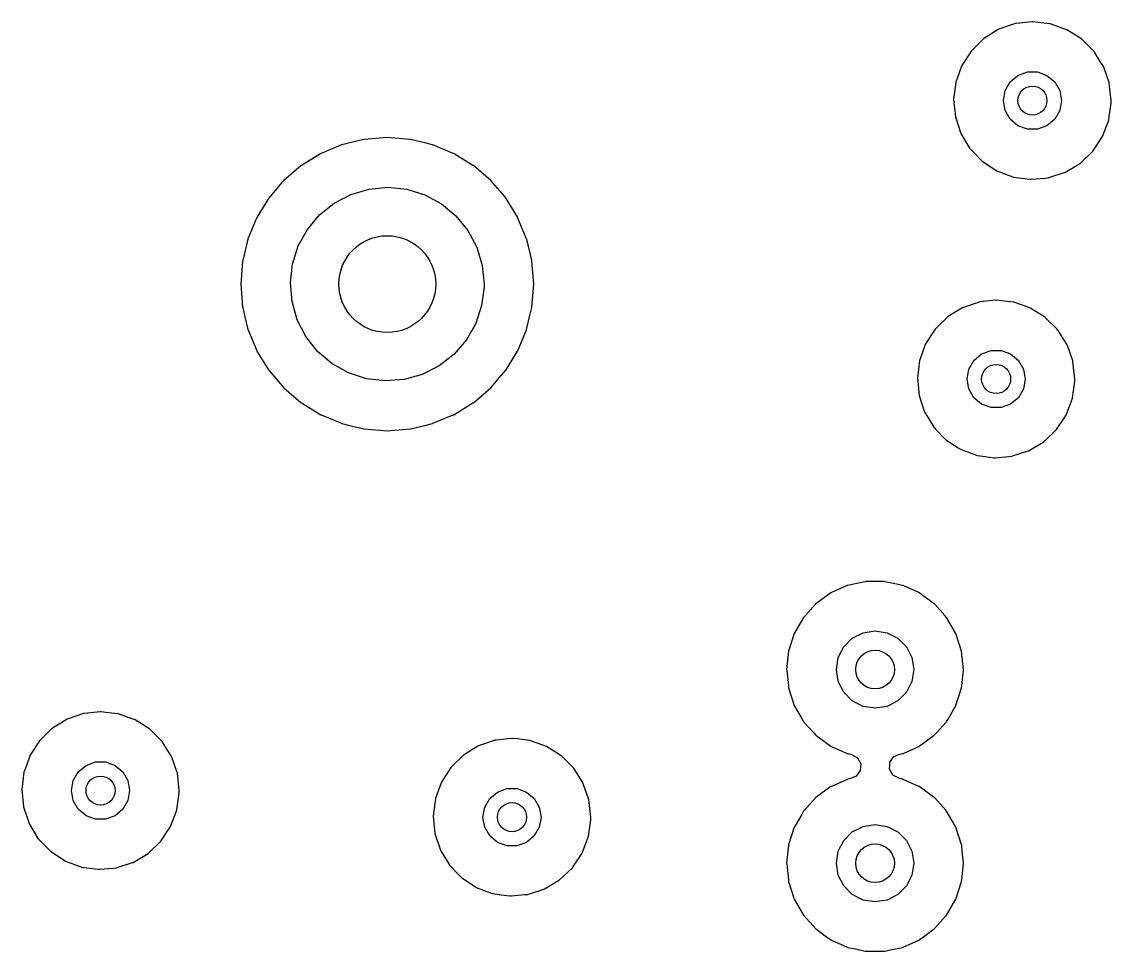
# Model space of a CAD drawing. Extents: x 1.86 to 8.44, y -4.92 to -0.87.
# Drawn here: x 4.8351 to 5.2781, y -2.1864 to -1.8085 of the extents above; entities that cross this region are included whole.
import ezdxf

# ---------------------------------------------------------------- set-up
doc = ezdxf.new("R2010")
doc.units = 0
doc.header["$MEASUREMENT"] = 0
doc.layers.add('BLACK', color=7, linetype='CONTINUOUS')

msp = doc.modelspace()

# ---------------------------------------------------------------- linework, layer by layer
at = {"layer": 'BLACK', "linetype": 'CONTINUOUS'}
for p, q in [((5.23219, -1.81171), (5.22658, -1.81516)), ((5.23242, -1.81157), (5.23219, -1.81171)), ((5.23918, -1.80927), (5.23242, -1.81157)), ((5.23946, -1.80924), (5.23918, -1.80927)), ((5.24601, -1.80855), (5.23946, -1.80924)), ((5.23946, -1.80924), (5.23946, -1.80924)), ((5.24629, -1.80852), (5.24601, -1.80855)), ((5.24601, -1.80855), (5.24601, -1.80855)), ((5.24826, -1.80875), (5.24629, -1.80852)), ((5.2531, -1.80933), (5.24826, -1.80875)), ((5.25338, -1.80937), (5.2531, -1.80933)), ((5.2531, -1.80933), (5.2531, -1.80933)), ((5.25364, -1.80946), (5.25338, -1.80937)), ((5.25887, -1.81132), (5.25364, -1.80946)), ((5.25364, -1.80946), (5.25364, -1.80946)), ((5.2601, -1.81176), (5.25887, -1.81132)), ((5.2636, -1.81398), (5.2601, -1.81176)), ((5.22614, -1.8155), (5.22246, -1.81911)), ((5.22634, -1.81531), (5.22614, -1.8155)), ((5.22614, -1.8155), (5.22614, -1.8155)), ((5.22658, -1.81516), (5.22634, -1.81531)), ((5.22658, -1.81516), (5.22658, -1.81516)), ((5.2657, -1.81531), (5.2636, -1.81398)), ((5.26613, -1.81559), (5.2657, -1.81531)), ((5.26633, -1.81578), (5.26613, -1.81559)), ((5.26963, -1.81911), (5.26633, -1.81578)), ((5.26633, -1.81578), (5.26633, -1.81578)), ((5.22124, -1.82031), (5.21737, -1.82631)), ((5.22246, -1.81911), (5.22124, -1.82031)), ((5.27117, -1.82065), (5.26963, -1.81911)), ((5.27131, -1.82089), (5.27117, -1.82065)), ((5.27367, -1.82467), (5.27131, -1.82089)), ((5.27495, -1.82671), (5.27367, -1.82467)), ((5.21728, -1.82657), (5.21545, -1.83159)), ((5.21737, -1.82631), (5.21728, -1.82657)), ((5.21728, -1.82657), (5.21728, -1.82657)), ((5.24016, -1.83032), (5.24401, -1.82892)), ((5.24401, -1.82892), (5.24811, -1.82892)), ((5.24811, -1.82892), (5.25197, -1.83032)), ((5.27504, -1.82697), (5.27495, -1.82671)), ((5.27721, -1.83319), (5.27504, -1.82697)), ((5.27504, -1.82697), (5.27504, -1.82697)), ((5.21493, -1.83302), (5.21403, -1.8401)), ((5.21545, -1.83159), (5.21493, -1.83302)), ((5.23496, -1.83651), (5.23702, -1.83296)), ((5.23702, -1.83296), (5.24016, -1.83032)), ((5.25197, -1.83032), (5.25511, -1.83296)), ((5.25511, -1.83296), (5.25716, -1.83651)), ((5.2773, -1.83345), (5.27721, -1.83319)), ((5.2781, -1.84055), (5.2773, -1.83345)), ((5.23425, -1.84055), (5.23496, -1.83651)), ((5.25716, -1.83651), (5.25787, -1.84055)), ((5.21403, -1.8401), (5.21473, -1.84721)), ((5.23496, -1.84459), (5.23425, -1.84055)), ((5.25787, -1.84055), (5.25716, -1.84459)), ((5.27717, -1.84792), (5.27806, -1.8416)), ((5.27806, -1.8416), (5.27808, -1.84145)), ((5.27806, -1.8416), (5.27806, -1.8416)), ((5.27808, -1.84145), (5.2781, -1.84055)), ((5.21473, -1.84721), (5.21698, -1.85399)), ((5.23702, -1.84814), (5.23496, -1.84459)), ((5.25716, -1.84459), (5.25511, -1.84814)), ((5.24016, -1.85078), (5.23702, -1.84814)), ((5.24401, -1.85218), (5.24016, -1.85078)), ((5.25197, -1.85078), (5.24811, -1.85218)), ((5.25511, -1.84814), (5.25197, -1.85078)), ((5.27455, -1.85519), (5.27709, -1.84852)), ((5.27709, -1.84852), (5.27717, -1.84792)), ((4.98371, -1.8556), (4.97439, -1.85633)), ((4.99303, -1.85633), (4.98371, -1.8556)), ((5.21698, -1.85399), (5.21713, -1.85422)), ((5.21713, -1.85422), (5.21713, -1.85422)), ((5.21713, -1.85422), (5.22052, -1.85983)), ((5.24811, -1.85218), (5.24401, -1.85218)), ((5.2706, -1.86114), (5.27455, -1.85519)), ((4.96512, -1.85859), (4.95685, -1.86202)), ((4.9653, -1.85852), (4.96512, -1.85859)), ((4.96512, -1.85859), (4.96512, -1.85859)), ((4.96846, -1.85776), (4.9653, -1.85852)), ((4.9742, -1.85638), (4.96846, -1.85776)), ((4.97439, -1.85633), (4.9742, -1.85638)), ((4.9742, -1.85638), (4.9742, -1.85638)), ((4.99322, -1.85638), (4.99303, -1.85633)), ((4.99896, -1.85776), (4.99322, -1.85638)), ((4.99322, -1.85638), (4.99322, -1.85638)), ((5.00212, -1.85852), (4.99896, -1.85776)), ((5.0023, -1.85859), (5.00212, -1.85852)), ((5.01058, -1.86202), (5.0023, -1.85859)), ((5.0023, -1.85859), (5.0023, -1.85859)), ((5.22052, -1.85983), (5.22068, -1.8601)), ((5.22068, -1.8601), (5.22088, -1.86029)), ((5.22088, -1.86029), (5.22088, -1.86029)), ((5.22088, -1.86029), (5.22219, -1.86166)), ((4.9565, -1.86219), (4.94886, -1.86688)), ((4.95667, -1.86209), (4.9565, -1.86219)), ((4.95685, -1.86202), (4.95667, -1.86209)), ((4.95685, -1.86202), (4.95685, -1.86202)), ((5.01076, -1.86209), (5.01058, -1.86202)), ((5.01058, -1.86202), (5.01058, -1.86202)), ((5.01092, -1.86219), (5.01076, -1.86209)), ((5.01856, -1.86688), (5.01092, -1.86219)), ((5.22219, -1.86166), (5.22564, -1.86523)), ((5.26543, -1.86607), (5.2706, -1.86114)), ((4.9487, -1.86698), (4.94159, -1.87305)), ((4.94886, -1.86688), (4.9487, -1.86698)), ((4.94886, -1.86688), (4.94886, -1.86688)), ((5.01873, -1.86698), (5.01856, -1.86688)), ((5.01856, -1.86688), (5.01856, -1.86688)), ((5.02584, -1.87305), (5.01873, -1.86698)), ((5.22564, -1.86523), (5.23162, -1.86914)), ((5.23162, -1.86914), (5.23188, -1.86924)), ((5.23188, -1.86924), (5.23188, -1.86924)), ((5.23188, -1.86924), (5.23805, -1.87154)), ((5.2593, -1.86972), (5.26427, -1.86676)), ((5.26427, -1.86676), (5.26519, -1.86621)), ((5.26519, -1.86621), (5.26543, -1.86607)), ((5.26519, -1.86621), (5.26519, -1.86621)), ((4.94146, -1.8732), (4.94076, -1.87402)), ((4.94159, -1.87305), (4.94146, -1.8732)), ((5.02596, -1.8732), (5.02584, -1.87305)), ((5.02666, -1.87402), (5.02596, -1.8732)), ((5.23805, -1.87154), (5.23805, -1.87154)), ((5.23805, -1.87154), (5.23831, -1.87163)), ((5.23831, -1.87163), (5.24161, -1.87207)), ((5.24161, -1.87207), (5.24512, -1.87254)), ((5.24512, -1.87254), (5.24512, -1.87254)), ((5.24512, -1.87254), (5.24539, -1.87258)), ((5.24539, -1.87258), (5.24567, -1.87255)), ((5.24567, -1.87255), (5.25128, -1.87204)), ((5.24567, -1.87255), (5.24567, -1.87255)), ((5.25128, -1.87204), (5.2525, -1.87193)), ((5.2525, -1.87193), (5.25277, -1.87184)), ((5.25277, -1.87184), (5.25903, -1.86981)), ((5.25277, -1.87184), (5.25277, -1.87184)), ((5.25903, -1.86981), (5.2593, -1.86972)), ((5.25903, -1.86981), (5.25903, -1.86981)), ((4.94076, -1.87402), (4.93552, -1.88016)), ((4.96896, -1.87867), (4.97634, -1.8765)), ((4.97634, -1.8765), (4.98399, -1.8758)), ((4.98399, -1.8758), (4.99163, -1.87661)), ((4.99163, -1.87661), (4.99897, -1.87888)), ((5.03133, -1.87947), (5.02666, -1.87402)), ((4.93542, -1.88032), (4.93212, -1.88569)), ((4.93552, -1.88016), (4.93542, -1.88032)), ((4.93542, -1.88032), (4.93542, -1.88032)), ((4.95617, -1.88704), (4.96216, -1.88223)), ((4.96216, -1.88223), (4.96896, -1.87867)), ((4.99897, -1.87888), (5.00573, -1.88253)), ((5.00573, -1.88253), (5.01165, -1.88743)), ((5.03191, -1.88016), (5.03133, -1.87947)), ((5.03201, -1.88032), (5.03191, -1.88016)), ((5.0353, -1.88569), (5.03201, -1.88032)), ((5.03201, -1.88032), (5.03201, -1.88032)), ((4.93212, -1.88569), (4.93063, -1.88813)), ((4.95123, -1.89293), (4.95617, -1.88704)), ((5.03679, -1.88813), (5.0353, -1.88569)), ((4.93056, -1.88831), (4.92719, -1.89644)), ((4.93063, -1.88813), (4.93056, -1.88831)), ((4.93056, -1.88831), (4.93056, -1.88831)), ((5.01165, -1.88743), (5.0165, -1.89339)), ((5.03687, -1.88831), (5.03679, -1.88813)), ((5.04024, -1.89644), (5.03687, -1.88831)), ((5.03687, -1.88831), (5.03687, -1.88831)), ((4.94753, -1.89966), (4.95123, -1.89293)), ((5.0165, -1.89339), (5.02011, -1.90017)), ((4.92701, -1.89695), (4.92494, -1.90558)), ((4.92706, -1.89676), (4.92701, -1.89695)), ((4.92719, -1.89644), (4.92706, -1.89676)), ((4.9452, -1.90699), (4.94753, -1.89966)), ((5.02011, -1.90017), (5.02233, -1.90753)), ((5.04037, -1.89676), (5.04024, -1.89644)), ((5.04042, -1.89695), (5.04037, -1.89676)), ((5.04249, -1.90558), (5.04042, -1.89695)), ((4.92487, -1.90585), (4.92414, -1.91517)), ((4.92494, -1.90558), (4.92487, -1.90585)), ((4.94435, -1.91462), (4.9452, -1.90699)), ((5.02233, -1.90753), (5.02308, -1.91517)), ((5.04255, -1.90585), (5.04249, -1.90558)), ((5.04329, -1.91517), (5.04255, -1.90585)), ((4.92414, -1.91517), (4.92487, -1.92449)), ((4.94499, -1.92228), (4.94435, -1.91462)), ((5.02307, -1.91627), (5.0221, -1.9239)), ((5.02308, -1.91517), (5.02307, -1.91627)), ((5.04255, -1.92449), (5.04329, -1.91517)), ((4.94711, -1.92967), (4.94499, -1.92228)), ((5.22442, -1.92246), (5.21766, -1.92476)), ((5.2247, -1.92243), (5.22442, -1.92246)), ((5.23125, -1.92174), (5.2247, -1.92243)), ((5.2247, -1.92243), (5.2247, -1.92243)), ((5.23152, -1.92171), (5.23125, -1.92174)), ((5.23125, -1.92174), (5.23125, -1.92174)), ((5.23349, -1.92194), (5.23152, -1.92171)), ((5.23834, -1.92252), (5.23349, -1.92194)), ((5.23861, -1.92255), (5.23834, -1.92252)), ((5.23834, -1.92252), (5.23834, -1.92252)), ((5.23887, -1.92265), (5.23861, -1.92255)), ((4.92487, -1.92449), (4.92492, -1.92468)), ((4.92492, -1.92468), (4.92492, -1.92468)), ((4.92492, -1.92468), (4.92581, -1.92842)), ((5.0221, -1.9239), (5.01968, -1.93119)), ((5.04161, -1.92842), (5.04251, -1.92468)), ((5.04251, -1.92468), (5.04255, -1.92449)), ((5.04251, -1.92468), (5.04251, -1.92468)), ((5.21742, -1.9249), (5.21181, -1.92835)), ((5.21766, -1.92476), (5.21742, -1.9249)), ((5.23888, -1.92265), (5.23887, -1.92265)), ((5.24351, -1.9243), (5.23888, -1.92265)), ((5.24534, -1.92495), (5.24351, -1.9243)), ((5.24693, -1.92596), (5.24534, -1.92495)), ((5.25093, -1.9285), (5.24693, -1.92596)), ((4.92581, -1.92842), (4.92706, -1.93358)), ((4.95062, -1.9365), (4.94711, -1.92967)), ((5.01968, -1.93119), (5.01588, -1.93787)), ((5.04037, -1.93358), (5.04161, -1.92842)), ((5.21138, -1.92869), (5.20786, -1.93214)), ((5.21158, -1.9285), (5.21138, -1.92869)), ((5.21138, -1.92869), (5.21138, -1.92869)), ((5.21181, -1.92835), (5.21158, -1.9285)), ((5.21181, -1.92835), (5.21181, -1.92835)), ((5.25137, -1.92878), (5.25093, -1.9285)), ((5.25157, -1.92897), (5.25137, -1.92878)), ((5.25596, -1.93339), (5.25157, -1.92897)), ((5.25157, -1.92897), (5.25157, -1.92897)), ((4.92706, -1.93358), (4.92713, -1.93376)), ((4.92713, -1.93376), (4.92713, -1.93376)), ((4.92713, -1.93376), (4.9301, -1.94093)), ((5.03733, -1.94093), (5.0403, -1.93376)), ((5.0403, -1.93376), (5.04037, -1.93358)), ((5.0403, -1.93376), (5.0403, -1.93376)), ((5.20648, -1.93349), (5.20261, -1.9395)), ((5.20786, -1.93214), (5.20648, -1.93349)), ((5.2564, -1.93384), (5.25596, -1.93339)), ((5.25655, -1.93408), (5.2564, -1.93384)), ((5.25994, -1.9395), (5.25655, -1.93408)), ((4.95539, -1.94252), (4.95062, -1.9365)), ((5.01588, -1.93787), (5.01086, -1.94368)), ((5.20251, -1.93976), (5.20026, -1.94595)), ((5.20261, -1.9395), (5.20251, -1.93976)), ((5.20251, -1.93976), (5.20251, -1.93976)), ((5.26019, -1.9399), (5.25994, -1.9395)), ((5.26028, -1.94016), (5.26019, -1.9399)), ((5.26243, -1.94634), (5.26028, -1.94016)), ((5.26028, -1.94016), (5.26028, -1.94016)), ((4.9301, -1.94093), (4.93063, -1.94222)), ((4.93063, -1.94222), (4.93073, -1.94239)), ((4.93073, -1.94239), (4.93542, -1.95002)), ((4.96124, -1.9475), (4.95539, -1.94252)), ((5.01086, -1.94368), (5.00481, -1.94841)), ((5.03201, -1.95002), (5.03669, -1.94239)), ((5.03669, -1.94239), (5.03679, -1.94222)), ((5.03679, -1.94222), (5.03733, -1.94093)), ((5.22225, -1.94615), (5.22539, -1.94351)), ((5.22539, -1.94351), (5.22925, -1.94211)), ((5.22925, -1.94211), (5.23335, -1.94211)), ((5.23335, -1.94211), (5.2372, -1.94351)), ((5.2372, -1.94351), (5.24035, -1.94615)), ((4.96795, -1.95125), (4.96124, -1.9475)), ((5.00481, -1.94841), (4.99795, -1.95188)), ((5.20017, -1.94621), (5.19927, -1.95329)), ((5.20026, -1.94595), (5.20017, -1.94621)), ((5.2202, -1.9497), (5.22225, -1.94615)), ((5.24035, -1.94615), (5.2424, -1.9497)), ((5.26254, -1.94664), (5.26243, -1.94634)), ((5.26333, -1.95374), (5.26254, -1.94664)), ((4.93542, -1.95002), (4.93542, -1.95002)), ((4.93542, -1.95002), (4.93552, -1.95019)), ((4.93552, -1.95019), (4.94159, -1.9573)), ((4.97526, -1.95362), (4.96795, -1.95125)), ((4.98289, -1.95453), (4.97526, -1.95362)), ((4.99795, -1.95188), (4.99055, -1.95395)), ((5.02584, -1.9573), (5.02926, -1.95329)), ((5.02926, -1.95329), (5.03191, -1.95019)), ((5.03191, -1.95019), (5.03201, -1.95002)), ((5.03201, -1.95002), (5.03201, -1.95002)), ((5.19927, -1.95329), (5.19997, -1.9604)), ((5.21949, -1.95374), (5.2202, -1.9497)), ((5.2424, -1.9497), (5.24311, -1.95374)), ((4.94159, -1.9573), (4.9487, -1.96337)), ((4.99055, -1.95395), (4.98289, -1.95453)), ((5.01873, -1.96337), (5.02584, -1.9573)), ((5.2202, -1.95778), (5.21949, -1.95374)), ((5.22225, -1.96133), (5.2202, -1.95778)), ((5.2424, -1.95778), (5.24035, -1.96133)), ((5.24311, -1.95374), (5.2424, -1.95778)), ((5.26237, -1.96141), (5.2633, -1.95479)), ((5.2633, -1.95479), (5.26332, -1.95463)), ((5.2633, -1.95479), (5.2633, -1.95479)), ((5.26332, -1.95463), (5.26333, -1.95374)), ((5.19997, -1.9604), (5.20222, -1.96718)), ((5.22539, -1.96397), (5.22225, -1.96133)), ((5.24035, -1.96133), (5.2372, -1.96397)), ((5.26143, -1.96405), (5.26223, -1.96197)), ((5.26223, -1.96197), (5.26232, -1.96171)), ((5.26223, -1.96197), (5.26223, -1.96197)), ((5.26232, -1.96171), (5.26237, -1.96141)), ((4.9487, -1.96337), (4.94886, -1.96347)), ((4.94886, -1.96347), (4.94886, -1.96347)), ((4.94886, -1.96347), (4.95521, -1.96736)), ((5.01222, -1.96736), (5.01856, -1.96347)), ((5.01856, -1.96347), (5.01873, -1.96337)), ((5.01856, -1.96347), (5.01856, -1.96347)), ((5.22925, -1.96537), (5.22539, -1.96397)), ((5.23335, -1.96537), (5.22925, -1.96537)), ((5.2372, -1.96397), (5.23335, -1.96537)), ((5.25991, -1.96806), (5.26143, -1.96405)), ((4.95521, -1.96736), (4.95667, -1.96825)), ((4.95667, -1.96825), (4.95685, -1.96833)), ((4.95685, -1.96833), (4.95685, -1.96833)), ((4.95685, -1.96833), (4.96512, -1.97176)), ((5.0023, -1.97176), (5.01058, -1.96833)), ((5.01058, -1.96833), (5.01076, -1.96825)), ((5.01058, -1.96833), (5.01058, -1.96833)), ((5.01076, -1.96825), (5.01222, -1.96736)), ((5.20222, -1.96718), (5.20236, -1.96741)), ((5.20236, -1.96741), (5.20236, -1.96741)), ((5.20236, -1.96741), (5.205, -1.97176)), ((5.25584, -1.97433), (5.25979, -1.96838)), ((5.25979, -1.96838), (5.25991, -1.96806)), ((4.96512, -1.97176), (4.9653, -1.97183)), ((4.9653, -1.97183), (4.96787, -1.97245)), ((4.96787, -1.97245), (4.9742, -1.97397)), ((4.9742, -1.97397), (4.9742, -1.97397)), ((4.9742, -1.97397), (4.97439, -1.97401)), ((4.97439, -1.97401), (4.98371, -1.97475)), ((4.98371, -1.97475), (4.99303, -1.97401)), ((4.99303, -1.97401), (4.99322, -1.97397)), ((4.99322, -1.97397), (4.99956, -1.97245)), ((4.99322, -1.97397), (4.99322, -1.97397)), ((4.99956, -1.97245), (5.00212, -1.97183)), ((5.00212, -1.97183), (5.0023, -1.97176)), ((5.205, -1.97176), (5.20592, -1.97328)), ((5.20592, -1.97328), (5.20611, -1.97348)), ((5.20611, -1.97348), (5.20611, -1.97348)), ((5.20611, -1.97348), (5.20671, -1.9741)), ((5.20671, -1.9741), (5.21088, -1.97842)), ((5.25067, -1.97925), (5.25584, -1.97433)), ((5.21088, -1.97842), (5.21111, -1.97857)), ((5.21111, -1.97857), (5.21586, -1.98168)), ((5.24453, -1.98291), (5.25067, -1.97925)), ((5.21586, -1.98168), (5.21686, -1.98233)), ((5.21686, -1.98233), (5.21712, -1.98243)), ((5.21712, -1.98243), (5.21712, -1.98243)), ((5.21712, -1.98243), (5.22329, -1.98472)), ((5.238, -1.98503), (5.24427, -1.983)), ((5.24427, -1.983), (5.24453, -1.98291)), ((5.24427, -1.983), (5.24427, -1.983)), ((5.22329, -1.98472), (5.22329, -1.98472)), ((5.22329, -1.98472), (5.22355, -1.98482)), ((5.22355, -1.98482), (5.22685, -1.98526)), ((5.22685, -1.98526), (5.23035, -1.98573)), ((5.23035, -1.98573), (5.23035, -1.98573)), ((5.23035, -1.98573), (5.23063, -1.98577)), ((5.23063, -1.98577), (5.2309, -1.98574)), ((5.2309, -1.98574), (5.23651, -1.98523)), ((5.2309, -1.98574), (5.2309, -1.98574)), ((5.23651, -1.98523), (5.23774, -1.98512)), ((5.23774, -1.98512), (5.238, -1.98503)), ((5.238, -1.98503), (5.238, -1.98503)), ((5.17074, -2.03775), (5.16434, -2.0406)), ((5.17097, -2.03765), (5.17074, -2.03775)), ((5.17074, -2.03775), (5.17074, -2.03775)), ((5.17465, -2.03686), (5.17097, -2.03765)), ((5.17807, -2.03614), (5.17465, -2.03686)), ((5.17833, -2.03608), (5.17807, -2.03614)), ((5.17807, -2.03614), (5.17807, -2.03614)), ((5.18585, -2.03608), (5.17833, -2.03608)), ((5.1861, -2.03614), (5.18585, -2.03608)), ((5.18952, -2.03686), (5.1861, -2.03614)), ((5.1861, -2.03614), (5.1861, -2.03614)), ((5.1932, -2.03765), (5.18952, -2.03686)), ((5.19344, -2.03775), (5.1932, -2.03765)), ((5.19983, -2.0406), (5.19344, -2.03775)), ((5.19344, -2.03775), (5.19344, -2.03775)), ((5.1641, -2.0407), (5.15802, -2.04512)), ((5.16434, -2.0406), (5.1641, -2.0407)), ((5.16434, -2.0406), (5.16434, -2.0406)), ((5.20007, -2.0407), (5.19983, -2.0406)), ((5.19983, -2.0406), (5.19983, -2.0406)), ((5.20615, -2.04512), (5.20007, -2.0407)), ((5.15785, -2.04532), (5.15375, -2.04987)), ((5.15802, -2.04512), (5.15785, -2.04532)), ((5.15785, -2.04532), (5.15785, -2.04532)), ((5.20633, -2.04532), (5.20615, -2.04512)), ((5.21042, -2.04987), (5.20633, -2.04532)), ((5.20633, -2.04532), (5.20633, -2.04532)), ((5.15299, -2.05071), (5.14923, -2.05722)), ((5.15375, -2.04987), (5.15299, -2.05071)), ((5.21118, -2.05071), (5.21042, -2.04987)), ((5.21494, -2.05722), (5.21118, -2.05071)), ((5.14923, -2.05722), (5.14691, -2.06437)), ((5.16935, -2.06259), (5.17283, -2.05911)), ((5.17283, -2.05911), (5.17722, -2.05687)), ((5.17722, -2.05687), (5.18209, -2.0561)), ((5.18209, -2.0561), (5.18695, -2.05687)), ((5.18695, -2.05687), (5.19134, -2.05911)), ((5.19134, -2.05911), (5.19483, -2.06259)), ((5.21727, -2.06437), (5.21494, -2.05722)), ((5.14691, -2.06437), (5.14612, -2.07185)), ((5.16711, -2.06698), (5.16935, -2.06259)), ((5.19483, -2.06259), (5.19706, -2.06698)), ((5.21805, -2.07185), (5.21727, -2.06437)), ((5.16634, -2.07185), (5.16711, -2.06698)), ((5.19706, -2.06698), (5.19783, -2.07185)), ((5.14612, -2.07185), (5.14615, -2.07211)), ((5.14615, -2.07211), (5.14681, -2.07842)), ((5.16711, -2.07672), (5.16634, -2.07185)), ((5.19783, -2.07185), (5.19706, -2.07672)), ((5.21736, -2.07842), (5.21802, -2.07211)), ((5.21802, -2.07211), (5.21805, -2.07185)), ((5.16935, -2.08111), (5.16711, -2.07672)), ((5.19706, -2.07672), (5.19483, -2.08111)), ((5.14681, -2.07842), (5.14691, -2.07933)), ((5.14691, -2.07933), (5.14923, -2.08648)), ((5.17283, -2.08459), (5.16935, -2.08111)), ((5.19483, -2.08111), (5.19134, -2.08459)), ((5.21494, -2.08648), (5.21727, -2.07933)), ((5.21727, -2.07933), (5.21736, -2.07842)), ((5.14923, -2.08648), (5.14936, -2.0867)), ((5.17722, -2.08683), (5.17283, -2.08459)), ((5.19134, -2.08459), (5.18695, -2.08683)), ((5.21481, -2.0867), (5.21494, -2.08648)), ((4.86025, -2.08978), (4.85349, -2.09208)), ((4.86052, -2.08975), (4.86025, -2.08978)), ((4.86707, -2.08906), (4.86052, -2.08975)), ((4.86052, -2.08975), (4.86052, -2.08975)), ((4.86735, -2.08903), (4.86707, -2.08906)), ((4.86707, -2.08906), (4.86707, -2.08906)), ((4.86932, -2.08927), (4.86735, -2.08903)), ((4.87417, -2.08984), (4.86932, -2.08927)), ((4.87444, -2.08988), (4.87417, -2.08984)), ((4.87417, -2.08984), (4.87417, -2.08984)), ((4.8747, -2.08997), (4.87444, -2.08988)), ((4.87841, -2.09129), (4.8747, -2.08997)), ((4.8747, -2.08997), (4.8747, -2.08997)), ((5.14936, -2.0867), (5.14936, -2.0867)), ((5.14936, -2.0867), (5.15241, -2.09199)), ((5.18209, -2.0876), (5.17722, -2.08683)), ((5.18695, -2.08683), (5.18209, -2.0876)), ((5.21176, -2.09199), (5.21481, -2.0867)), ((5.21481, -2.0867), (5.21481, -2.0867)), ((4.85169, -2.09318), (4.84764, -2.09568)), ((4.85349, -2.09208), (4.85169, -2.09318)), ((4.88117, -2.09227), (4.87841, -2.09129)), ((4.8823, -2.09299), (4.88117, -2.09227)), ((4.88676, -2.09582), (4.8823, -2.09299)), ((5.15241, -2.09199), (5.15299, -2.09299)), ((5.15299, -2.09299), (5.15316, -2.09318)), ((5.15316, -2.09318), (5.15316, -2.09318)), ((5.15316, -2.09318), (5.15718, -2.09764)), ((5.20699, -2.09764), (5.21101, -2.09318)), ((5.21101, -2.09318), (5.21118, -2.09299)), ((5.21101, -2.09318), (5.21101, -2.09318)), ((5.21118, -2.09299), (5.21176, -2.09199)), ((4.84721, -2.09602), (4.84254, -2.10059)), ((4.84741, -2.09582), (4.84721, -2.09602)), ((4.84721, -2.09602), (4.84721, -2.09602)), ((4.84764, -2.09568), (4.84741, -2.09582)), ((4.84764, -2.09568), (4.84764, -2.09568)), ((4.8872, -2.0961), (4.88676, -2.09582)), ((4.88739, -2.0963), (4.8872, -2.0961)), ((4.89094, -2.09987), (4.88739, -2.0963)), ((4.88739, -2.0963), (4.88739, -2.0963)), ((5.15718, -2.09764), (5.15802, -2.09858)), ((5.15802, -2.09858), (5.1641, -2.103)), ((5.20007, -2.103), (5.20615, -2.09858)), ((5.20615, -2.09858), (5.20699, -2.09764)), ((4.8423, -2.10082), (4.83843, -2.10682)), ((4.84254, -2.10059), (4.8423, -2.10082)), ((4.89223, -2.10117), (4.89094, -2.09987)), ((4.89238, -2.1014), (4.89223, -2.10117)), ((4.89576, -2.10682), (4.89238, -2.1014)), ((5.02081, -2.10289), (5.01835, -2.1044)), ((5.02757, -2.10059), (5.02081, -2.10289)), ((5.02785, -2.10056), (5.02757, -2.10059)), ((5.0344, -2.09987), (5.02785, -2.10056)), ((5.02785, -2.10056), (5.02785, -2.10056)), ((5.03467, -2.09984), (5.0344, -2.09987)), ((5.0344, -2.09987), (5.0344, -2.09987)), ((5.03664, -2.10007), (5.03467, -2.09984)), ((5.04149, -2.10065), (5.03664, -2.10007)), ((5.04176, -2.10068), (5.04149, -2.10065)), ((5.04149, -2.10065), (5.04149, -2.10065)), ((5.04202, -2.10078), (5.04176, -2.10068)), ((5.04734, -2.10267), (5.04202, -2.10078)), ((5.04202, -2.10078), (5.04202, -2.10078)), ((5.04849, -2.10308), (5.04734, -2.10267)), ((5.05219, -2.10543), (5.04849, -2.10308)), ((5.1641, -2.103), (5.16434, -2.1031)), ((5.16434, -2.1031), (5.16434, -2.1031)), ((5.16434, -2.1031), (5.17074, -2.10595)), ((5.19344, -2.10595), (5.19983, -2.1031)), ((5.19983, -2.1031), (5.20007, -2.103)), ((5.19983, -2.1031), (5.19983, -2.1031)), ((4.83834, -2.10708), (4.83656, -2.11197)), ((4.83843, -2.10682), (4.83834, -2.10708)), ((4.83834, -2.10708), (4.83834, -2.10708)), ((4.89601, -2.10722), (4.89576, -2.10682)), ((4.8961, -2.10748), (4.89601, -2.10722)), ((4.89827, -2.1137), (4.8961, -2.10748)), ((4.8961, -2.10748), (4.8961, -2.10748)), ((5.01453, -2.10682), (5.00982, -2.11143)), ((5.01473, -2.10663), (5.01453, -2.10682)), ((5.01453, -2.10682), (5.01453, -2.10682)), ((5.01496, -2.10648), (5.01473, -2.10663)), ((5.01835, -2.1044), (5.01496, -2.10648)), ((5.01496, -2.10648), (5.01496, -2.10648)), ((5.05408, -2.10663), (5.05219, -2.10543)), ((5.05452, -2.10691), (5.05408, -2.10663)), ((5.05472, -2.1071), (5.05452, -2.10691)), ((5.05901, -2.11143), (5.05472, -2.1071)), ((5.05472, -2.1071), (5.05472, -2.1071)), ((5.17074, -2.10595), (5.17097, -2.10605)), ((5.17097, -2.10605), (5.17245, -2.10637)), ((5.17245, -2.10637), (5.17491, -2.1077)), ((5.17491, -2.1077), (5.17626, -2.11014)), ((5.1881, -2.10951), (5.18977, -2.10726)), ((5.18977, -2.10726), (5.19173, -2.10637)), ((5.19173, -2.10637), (5.1932, -2.10605)), ((5.1932, -2.10605), (5.19344, -2.10595)), ((4.83656, -2.11197), (4.83599, -2.11353)), ((4.85808, -2.11347), (4.86122, -2.11083)), ((4.86122, -2.11083), (4.86508, -2.10943)), ((4.86508, -2.10943), (4.86918, -2.10943)), ((4.86918, -2.10943), (4.87303, -2.11083)), ((4.87303, -2.11083), (4.87617, -2.11347)), ((5.00963, -2.11162), (5.00576, -2.11763)), ((5.00982, -2.11143), (5.00963, -2.11162)), ((5.05955, -2.11197), (5.05901, -2.11143)), ((5.06334, -2.11803), (5.05955, -2.11197)), ((5.17607, -2.11293), (5.17441, -2.11518)), ((5.17626, -2.11014), (5.17607, -2.11293)), ((5.18792, -2.1123), (5.18802, -2.11077)), ((5.18927, -2.11474), (5.18792, -2.1123)), ((5.18802, -2.11077), (5.1881, -2.10951)), ((4.83599, -2.11353), (4.8351, -2.12062)), ((4.85531, -2.12106), (4.85603, -2.11702)), ((4.85603, -2.11702), (4.85808, -2.11347)), ((4.87617, -2.11347), (4.87822, -2.11702)), ((4.87822, -2.11702), (4.87894, -2.12106)), ((4.89836, -2.11397), (4.89827, -2.1137)), ((4.89916, -2.12106), (4.89836, -2.11397)), ((5.17074, -2.11649), (5.16434, -2.11934)), ((5.17097, -2.11639), (5.17074, -2.11649)), ((5.17074, -2.11649), (5.17074, -2.11649)), ((5.17245, -2.11607), (5.17097, -2.11639)), ((5.17441, -2.11518), (5.17245, -2.11607)), ((5.19173, -2.11607), (5.18927, -2.11474)), ((5.1932, -2.11639), (5.19173, -2.11607)), ((5.19344, -2.11649), (5.1932, -2.11639)), ((5.19983, -2.11934), (5.19344, -2.11649)), ((5.19344, -2.11649), (5.19344, -2.11649)), ((4.8351, -2.12062), (4.83579, -2.12772)), ((4.85603, -2.1251), (4.85531, -2.12106)), ((4.87894, -2.12106), (4.87822, -2.1251)), ((4.89912, -2.12211), (4.89915, -2.12196)), ((4.89915, -2.12196), (4.89916, -2.12106)), ((5.00566, -2.11789), (5.00349, -2.12386)), ((5.00576, -2.11763), (5.00566, -2.11789)), ((5.00566, -2.11789), (5.00566, -2.11789)), ((5.0254, -2.12428), (5.02854, -2.12164)), ((5.02854, -2.12164), (5.0324, -2.12024)), ((5.0324, -2.12024), (5.0365, -2.12024)), ((5.0365, -2.12024), (5.04035, -2.12164)), ((5.04035, -2.12164), (5.0435, -2.12428)), ((5.06343, -2.11829), (5.06334, -2.11803)), ((5.06555, -2.12439), (5.06343, -2.11829)), ((5.06343, -2.11829), (5.06343, -2.11829)), ((5.1641, -2.11944), (5.15802, -2.12386)), ((5.16434, -2.11934), (5.1641, -2.11944)), ((5.16434, -2.11934), (5.16434, -2.11934)), ((5.20007, -2.11944), (5.19983, -2.11934)), ((5.19983, -2.11934), (5.19983, -2.11934)), ((5.20615, -2.12386), (5.20007, -2.11944)), ((4.85808, -2.12865), (4.85603, -2.1251)), ((4.87822, -2.1251), (4.87617, -2.12865)), ((4.89819, -2.12875), (4.89912, -2.12211)), ((4.89912, -2.12211), (4.89912, -2.12211)), ((5.00331, -2.12434), (5.00242, -2.13142)), ((5.00349, -2.12386), (5.00331, -2.12434)), ((5.02335, -2.12783), (5.0254, -2.12428)), ((5.0435, -2.12428), (5.04555, -2.12783)), ((5.06568, -2.12477), (5.06555, -2.12439)), ((5.06648, -2.13187), (5.06568, -2.12477)), ((5.15785, -2.12406), (5.15337, -2.12903)), ((5.15802, -2.12386), (5.15785, -2.12406)), ((5.15785, -2.12406), (5.15785, -2.12406)), ((5.20633, -2.12406), (5.20615, -2.12386)), ((5.2108, -2.12903), (5.20633, -2.12406)), ((5.20633, -2.12406), (5.20633, -2.12406)), ((4.83579, -2.12772), (4.83805, -2.1345)), ((4.86122, -2.13129), (4.85808, -2.12865)), ((4.87617, -2.12865), (4.87303, -2.13129)), ((4.89735, -2.13115), (4.89805, -2.12929)), ((4.89805, -2.12929), (4.89815, -2.12903)), ((4.89805, -2.12929), (4.89805, -2.12929)), ((4.89815, -2.12903), (4.89819, -2.12875)), ((5.02264, -2.13187), (5.02335, -2.12783)), ((5.04555, -2.12783), (5.04626, -2.13187)), ((5.15223, -2.13076), (5.14953, -2.13545)), ((5.15299, -2.12945), (5.15223, -2.13076)), ((5.15337, -2.12903), (5.15299, -2.12945)), ((5.21118, -2.12945), (5.2108, -2.12903)), ((5.21194, -2.13076), (5.21118, -2.12945)), ((5.21464, -2.13545), (5.21194, -2.13076)), ((4.83805, -2.1345), (4.83819, -2.13474)), ((4.83819, -2.13474), (4.83819, -2.13474)), ((4.83819, -2.13474), (4.84153, -2.14025)), ((4.86508, -2.13269), (4.86122, -2.13129)), ((4.86918, -2.13269), (4.86508, -2.13269)), ((4.87303, -2.13129), (4.86918, -2.13269)), ((4.89562, -2.1357), (4.89724, -2.13142)), ((4.89724, -2.13142), (4.89735, -2.13115)), ((5.00242, -2.13142), (5.00312, -2.13853)), ((5.02335, -2.13591), (5.02264, -2.13187)), ((5.04626, -2.13187), (5.04555, -2.13591)), ((5.06551, -2.13956), (5.06645, -2.13292)), ((5.06645, -2.13292), (5.06647, -2.13276)), ((5.06645, -2.13292), (5.06645, -2.13292)), ((5.06647, -2.13276), (5.06648, -2.13187)), ((5.17722, -2.13561), (5.18209, -2.13484)), ((5.18209, -2.13484), (5.18695, -2.13561)), ((4.89166, -2.14165), (4.89562, -2.1357)), ((5.00312, -2.13853), (5.00537, -2.14531)), ((5.0254, -2.13946), (5.02335, -2.13591)), ((5.02854, -2.1421), (5.0254, -2.13946)), ((5.0435, -2.13946), (5.04035, -2.1421)), ((5.04555, -2.13591), (5.0435, -2.13946)), ((5.06547, -2.13984), (5.06551, -2.13956)), ((5.14923, -2.13596), (5.14691, -2.14311)), ((5.14953, -2.13545), (5.14923, -2.13596)), ((5.16935, -2.14133), (5.17283, -2.13785)), ((5.17283, -2.13785), (5.17722, -2.13561)), ((5.18695, -2.13561), (5.19134, -2.13785)), ((5.19134, -2.13785), (5.19483, -2.14133)), ((5.21494, -2.13596), (5.21464, -2.13545)), ((5.21727, -2.14311), (5.21494, -2.13596)), ((4.84153, -2.14025), (4.84175, -2.14061)), ((4.84175, -2.14061), (4.84671, -2.14574)), ((4.88649, -2.14658), (4.89166, -2.14165)), ((5.0324, -2.1435), (5.02854, -2.1421)), ((5.0365, -2.1435), (5.0324, -2.1435)), ((5.04035, -2.1421), (5.0365, -2.1435)), ((5.06294, -2.14651), (5.06518, -2.14061)), ((5.06518, -2.14061), (5.06538, -2.1401)), ((5.06538, -2.1401), (5.06547, -2.13984)), ((5.06538, -2.1401), (5.06538, -2.1401)), ((5.14688, -2.14337), (5.14663, -2.14574)), ((5.14691, -2.14311), (5.14688, -2.14337)), ((5.14688, -2.14337), (5.14688, -2.14337)), ((5.16711, -2.14572), (5.16935, -2.14133)), ((5.19483, -2.14133), (5.19706, -2.14572)), ((5.21729, -2.14337), (5.21727, -2.14311)), ((5.21754, -2.14574), (5.21729, -2.14337)), ((5.21729, -2.14337), (5.21729, -2.14337)), ((4.84671, -2.14574), (4.85268, -2.14965)), ((4.88036, -2.15023), (4.88649, -2.14658)), ((5.00537, -2.14531), (5.00551, -2.14554)), ((5.00551, -2.14554), (5.00551, -2.14554)), ((5.00551, -2.14554), (5.00806, -2.14975)), ((5.06023, -2.15059), (5.06294, -2.14651)), ((5.14663, -2.14574), (5.14612, -2.15059)), ((5.16634, -2.15059), (5.16711, -2.14572)), ((5.19706, -2.14572), (5.19783, -2.15059)), ((5.21805, -2.15059), (5.21754, -2.14574)), ((4.85268, -2.14965), (4.85294, -2.14975)), ((4.85294, -2.14975), (4.85294, -2.14975)), ((4.85294, -2.14975), (4.85912, -2.15205)), ((4.85912, -2.15205), (4.85912, -2.15205)), ((4.85912, -2.15205), (4.85938, -2.15214)), ((4.85938, -2.15214), (4.86268, -2.15258)), ((4.86268, -2.15258), (4.86618, -2.15305)), ((4.86673, -2.15306), (4.87234, -2.15255)), ((4.87234, -2.15255), (4.87357, -2.15244)), ((4.87357, -2.15244), (4.87383, -2.15236)), ((4.87383, -2.15236), (4.88009, -2.15032)), ((4.87383, -2.15236), (4.87383, -2.15236)), ((4.88009, -2.15032), (4.88036, -2.15023)), ((4.88009, -2.15032), (4.88009, -2.15032)), ((5.00806, -2.14975), (5.00907, -2.15141)), ((5.00907, -2.15141), (5.00926, -2.15161)), ((5.00926, -2.15161), (5.00926, -2.15161)), ((5.00926, -2.15161), (5.01229, -2.15475)), ((5.05382, -2.15738), (5.05899, -2.15246)), ((5.05899, -2.15246), (5.06023, -2.15059)), ((5.14612, -2.15059), (5.14615, -2.15085)), ((5.14615, -2.15085), (5.14684, -2.15738)), ((5.16711, -2.15546), (5.16634, -2.15059)), ((5.19783, -2.15059), (5.19706, -2.15546)), ((5.21734, -2.15738), (5.21802, -2.15085)), ((5.21802, -2.15085), (5.21805, -2.15059)), ((4.86618, -2.15305), (4.86618, -2.15305)), ((4.86618, -2.15305), (4.86646, -2.15309)), ((4.86646, -2.15309), (4.86673, -2.15306)), ((4.86673, -2.15306), (4.86673, -2.15306)), ((5.01229, -2.15475), (5.01403, -2.15655)), ((5.01403, -2.15655), (5.02001, -2.16046)), ((5.04768, -2.16104), (5.05382, -2.15738)), ((5.14684, -2.15738), (5.14691, -2.15807)), ((5.16935, -2.15985), (5.16711, -2.15546)), ((5.19706, -2.15546), (5.19483, -2.15985)), ((5.21727, -2.15807), (5.21734, -2.15738)), ((5.02001, -2.16046), (5.02027, -2.16056)), ((5.02027, -2.16056), (5.02027, -2.16056)), ((5.02027, -2.16056), (5.02644, -2.16285)), ((5.04115, -2.16316), (5.04742, -2.16113)), ((5.04742, -2.16113), (5.04768, -2.16104)), ((5.04742, -2.16113), (5.04742, -2.16113)), ((5.14691, -2.15807), (5.14923, -2.16522)), ((5.17283, -2.16333), (5.16935, -2.15985)), ((5.19483, -2.15985), (5.19134, -2.16333)), ((5.21494, -2.16522), (5.21727, -2.15807)), ((5.02644, -2.16285), (5.02644, -2.16285)), ((5.02644, -2.16285), (5.0267, -2.16295)), ((5.0267, -2.16295), (5.03, -2.16339)), ((5.03, -2.16339), (5.0335, -2.16386)), ((5.0335, -2.16386), (5.0335, -2.16386)), ((5.0335, -2.16386), (5.03378, -2.1639)), ((5.03378, -2.1639), (5.03405, -2.16387)), ((5.03405, -2.16387), (5.03966, -2.16336)), ((5.03405, -2.16387), (5.03405, -2.16387)), ((5.03966, -2.16336), (5.04089, -2.16325)), ((5.04089, -2.16325), (5.04115, -2.16316)), ((5.04115, -2.16316), (5.04115, -2.16316)), ((5.14923, -2.16522), (5.15299, -2.17173)), ((5.17722, -2.16557), (5.17283, -2.16333)), ((5.18209, -2.16634), (5.17722, -2.16557)), ((5.18695, -2.16557), (5.18209, -2.16634)), ((5.19134, -2.16333), (5.18695, -2.16557)), ((5.21118, -2.17173), (5.21494, -2.16522)), ((5.15299, -2.17173), (5.15802, -2.17732)), ((5.20615, -2.17732), (5.21118, -2.17173)), ((5.15802, -2.17732), (5.16006, -2.1788)), ((5.16006, -2.1788), (5.16236, -2.18047)), ((5.20182, -2.18047), (5.20411, -2.1788)), ((5.20411, -2.1788), (5.20615, -2.17732)), ((5.16236, -2.18047), (5.1641, -2.18174)), ((5.1641, -2.18174), (5.16434, -2.18184)), ((5.16434, -2.18184), (5.16434, -2.18184)), ((5.16434, -2.18184), (5.17074, -2.18469)), ((5.19344, -2.18469), (5.19983, -2.18184)), ((5.19983, -2.18184), (5.20007, -2.18174)), ((5.19983, -2.18184), (5.19983, -2.18184)), ((5.20007, -2.18174), (5.20182, -2.18047)), ((5.17074, -2.18469), (5.17097, -2.1848)), ((5.17097, -2.1848), (5.17465, -2.18558)), ((5.17465, -2.18558), (5.17807, -2.1863)), ((5.17807, -2.1863), (5.17807, -2.1863)), ((5.17807, -2.1863), (5.17833, -2.18636)), ((5.17833, -2.18636), (5.18585, -2.18636)), ((5.18585, -2.18636), (5.1861, -2.1863)), ((5.1861, -2.1863), (5.18952, -2.18558)), ((5.1861, -2.1863), (5.1861, -2.1863)), ((5.18952, -2.18558), (5.1932, -2.1848)), ((5.1932, -2.1848), (5.19344, -2.18469))]:
    msp.add_line(p, q, dxfattribs=at)
at = {"layer": 'BLACK'}
for centre, radius in [((5.24606, -1.84055), 0.00591), ((4.98371, -1.91517), 0.01969), ((5.2313, -1.95374), 0.00591), ((5.18209, -2.07185), 0.00787), ((4.86713, -2.12106), 0.00591), ((5.03445, -2.13187), 0.00591), ((5.18209, -2.15059), 0.00787)]:
    msp.add_circle(centre, radius, dxfattribs=at)

doc.saveas('drawing.dxf')
